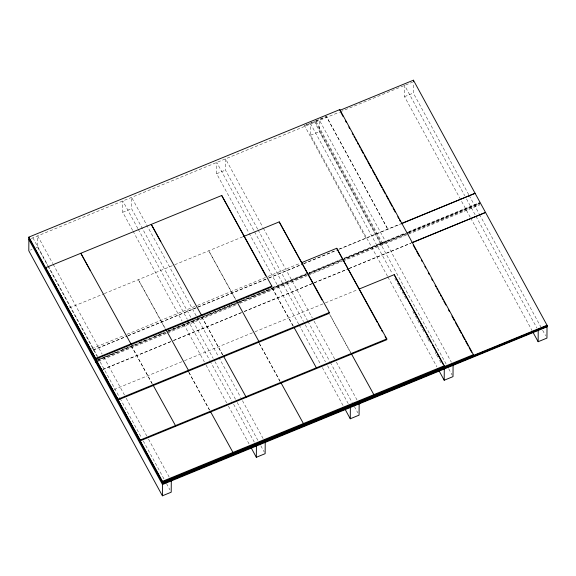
<?xml version="1.0" encoding="UTF-8"?>
<svg xmlns="http://www.w3.org/2000/svg" width="576" height="576" viewBox="0 0 576 576"><rect width="100%" height="100%" fill="white"/><g stroke="black" fill="none" stroke-linecap="round" stroke-linejoin="round"><path stroke-width="0.43" stroke-dasharray="2.88 2.16" d="M97.322 356.674L37.606 247.154L37.685 235.886L52.726 263.47M99.547 360.05L99.554 358.438M132.61 230.364L122.731 212.242L122.81 200.981L137.851 228.557M190.822 317.362L131.537 208.627L131.623 197.366L196.488 316.346M298.714 324.216L216.662 173.722L216.749 162.454L254.124 231.005M257.688 229.205L225.468 170.107L225.554 158.846L262.93 227.398M311.774 122.472L304.43 125.669L326.448 116.64L387.857 229.277L326.448 116.453L315.036 121.133M387.497 276.235L310.594 135.194L310.68 123.934L392.299 273.643M446.134 364.025L319.406 131.587L319.486 120.326L451.368 362.218M365.846 238.111L304.438 125.482M309.852 273.802L381.341 244.483L381.355 242.87L309.031 272.534M407.815 233.626L382.075 244.181L382.082 243.475L407.815 232.92M382.082 243.475L382.09 242.575L315.893 121.154M470.254 217.224L404.532 96.674L404.611 85.414L464.753 195.725M468.756 194.702L413.338 93.06L413.402 83.534M31.284 238.514L339.523 112.104M340.358 111.766L412.618 82.13M30.398 250.106L32.004 249.451M36.007 247.81L37.606 247.154M122.731 212.242L131.537 208.627M216.662 173.722L225.468 170.107M310.594 135.194L319.406 131.587M404.532 96.674L413.338 93.06M69.523 307.879L103.507 293.94M104.335 293.602L173.952 265.054M174.78 264.708L242.748 236.837M91.771 348.725L124.538 335.29M127.015 334.274L194.976 306.403M197.467 305.381L265.428 277.51M267.912 276.487L300.24 263.232M93.146 349.942L127.274 335.952M128.102 335.606L197.186 307.274M198.022 306.936L267.934 278.266M268.769 277.92L302.897 263.923M303.725 263.585L337.853 249.588M338.688 249.25L400.277 223.992M93.146 350.136L127.274 336.139M128.102 335.801L197.186 307.469M198.022 307.13L267.934 278.453M268.769 278.114L302.89 264.118M303.725 263.779L336.19 250.466M339.516 249.098L400.277 224.179M272.455 287.532L308.203 272.873M382.09 242.575L405.331 233.042M408.658 231.674L480.053 202.392M96.322 360.266L98.748 359.273M99.554 358.942L117.842 351.439M121.997 349.74L135.295 344.282M138.622 342.922L146.102 339.854M154.418 336.442L161.899 333.374M167.717 330.991L181.015 325.534M181.85 325.195L191.822 321.106M192.65 320.76L196.812 319.054M197.64 318.715L207.619 314.626M208.447 314.287L230.062 305.424M230.89 305.078L237.542 302.35M238.37 302.011L240.869 300.989M241.697 300.65L251.676 296.561M252.504 296.215L308.196 273.377M309.031 273.038L343.109 259.056M343.944 258.718L381.348 243.374M382.082 243.072L407.822 232.517M408.65 232.178L480.053 202.896M97.531 360.05L165.787 332.064M166.615 331.718L306.446 274.37M307.282 274.032L341.402 260.035M342.238 259.697L479.57 203.371M96.322 360.67L164.39 332.755M168.545 331.049L237.542 302.753M238.37 302.414L308.196 273.78M309.024 273.434L381.348 243.778M408.65 232.582L480.053 203.299M98.086 360.18L99.698 359.518M97.927 360.713L167.71 332.093M168.538 331.754L238.363 303.12M239.198 302.774L306.526 275.162M408.643 233.287L480.046 204.005M98.352 361.318L166.608 333.331M167.436 332.986L236.52 304.654M239.846 303.293L307.267 275.645M308.102 275.299L342.223 261.302M343.058 260.964L479.563 204.984M102.751 369.432L172.67 340.754M173.498 340.416L243.418 311.746M244.246 311.4L313.33 283.068M314.165 282.73L348.293 268.733M349.121 268.394L410.717 243.13M102.751 369.619L172.67 340.949M173.498 340.61L243.418 311.933M244.246 311.594L313.33 283.262M314.165 282.924L348.286 268.927M349.121 268.589L410.71 243.324M114.055 389.563L182.023 361.692M184.507 360.67L252.468 332.798M254.959 331.776L322.92 303.905M325.404 302.882L357.732 289.627M272.304 288.108L293.465 326.39M235.541 299.218L208.764 250.776L235.541 299.65M201.852 317.002L223.02 355.284M165.096 328.104L138.312 279.67L165.096 328.543M131.407 345.888L152.136 383.393M350.532 352.253L329.796 314.561L350.726 353.045M259.344 343.447L280.08 381.139M188.899 372.341L209.628 410.033M272.304 288.209L293.033 326.045M201.852 317.095L222.588 354.938M131.407 345.989L152.136 383.825M469.181 195.494L479.059 213.617M479.491 214.402L540.922 327.074M542.642 330.228L545.652 335.743M466.474 198.871L475.495 215.417M475.92 216.209L536.926 328.097M470.686 218.016L532.116 330.689M382.075 244.181L314.726 120.672L314.712 122.278L381.341 244.483M448.711 368.748L452.146 375.055M394.877 278.366L406.908 300.427M412.92 311.458L424.951 333.526M426.665 336.672L427.529 338.249M427.954 339.041L429.242 341.402M435.262 352.433L436.118 354.01M436.55 354.794L437.839 357.163M439.553 360.31L440.842 362.678M387.922 277.027L436.896 366.847M263.354 228.182L312.329 318.002M314.05 321.156L334.67 358.978M336.384 362.131L357.005 399.953M258.12 229.99L307.519 320.602M307.951 321.386L329.861 361.577M330.293 362.362L352.202 402.545M354.348 406.483L357.782 412.79M254.549 231.797L303.523 321.617M305.244 324.77L325.433 361.8M327.578 365.738L348.199 403.56M299.146 325.001L320.623 364.399M322.344 367.546L343.397 406.159M259.294 343.454L280.274 381.938M196.92 317.131L218.398 356.53M218.83 357.314L240.739 397.498M242.453 400.651L263.074 438.473M192.967 321.3L213.163 358.337M214.877 361.49L235.498 399.305M237.218 402.458L257.839 440.28M260.849 445.795L264.283 452.095M138.276 229.342L187.25 319.169M187.682 319.954L209.592 360.137M210.024 360.929L231.926 401.112M233.647 404.266L254.268 442.087M133.042 231.149L182.016 320.976M183.737 324.13L204.358 361.944M206.071 365.098L226.692 402.919M228.413 406.073L249.034 443.894M188.842 372.341L209.398 410.04M53.15 264.254L102.125 354.074M103.846 357.228L124.466 395.05M126.18 398.203L146.801 436.025M148.522 439.171L169.142 476.993M32.918 237.845L47.959 265.442M48.391 266.227L97.394 356.105M97.747 357.458L119.657 397.649M120.089 398.434L141.566 437.832M143.287 440.978L164.333 479.592M166.486 483.53L169.92 489.83"/><path stroke-width="0.86" d="M130.104 345.053L95.702 359.158L95.702 358.344L45.598 267.718L221.724 195.487L271.829 286.114L271.822 286.927L201.377 315.821L201.377 315.007L151.272 224.381L160.776 241.726M117.972 400.003L117.972 399.182L67.867 308.556L117.972 400.003L329.314 313.322L329.314 312.509L279.216 221.882L243.576 236.498M140.234 440.842L140.234 440.028L90.137 349.402L140.234 440.842L386.806 339.718L386.806 338.904L336.708 248.278L301.896 262.555M175.464 426.398L175.464 425.578L153 384.955M188.417 371.11L188.417 370.296L165.96 329.666M245.909 397.505L245.909 396.691L223.452 356.062M258.869 342.216L258.869 341.402L236.405 300.78M316.361 368.611L316.361 367.798L293.897 327.175M473.393 355.435L473.393 354.636L339.79 109.591L28.901 237.089L28.8 250.762L162.403 495.806L171.209 492.199L171.288 480.931M90.648 351.158L101.088 370.303M95.508 361.706L95.522 360.094M95.854 362.34L95.868 360.734M162.403 495.806L162.49 483.84L547.193 326.304L547.034 325.238L413.431 80.194L340.366 110.153M162.49 483.84L162.504 481.327L112.399 390.24M232.949 453.24L232.956 452.434L210.492 411.602M265.219 442.411L265.14 453.672L256.334 457.286L256.414 446.026M303.401 424.346L303.408 423.547L280.944 382.709M339.79 110.39L339.79 109.591M359.158 403.891L359.071 415.152L350.266 418.766L350.352 407.498M373.853 395.46L373.853 394.654L351.396 353.822M413.417 81.799L413.431 80.194M453.089 365.371L453.002 376.632L444.197 380.239L444.283 368.978M444.298 366.566L444.305 365.76L394.2 274.673L359.388 288.95M547.027 326.138L546.941 338.105L538.135 341.719L538.214 330.458M401.112 223.646L475.186 193.27L401.105 223.841M95.702 358.344L271.829 286.114M200.549 316.159L130.925 344.714L130.925 343.901L80.827 253.274L90.324 270.612M411.545 242.791L485.626 212.414L412.38 242.64M117.972 399.182L329.314 312.509M140.234 440.028L386.806 338.904M162.504 481.327L444.305 365.76M473.393 354.636L162.504 482.134L28.901 237.089M547.034 325.238L162.497 482.94L28.894 237.895M162.49 483.437L547.027 325.742M547.02 326.844L162.482 484.546L28.879 239.501M336.708 248.278L377.309 322.38M378.173 323.957L380.765 328.687M381.629 330.264L382.493 331.841M385.078 336.564L385.942 338.141M279.216 221.882L321.977 299.923M221.724 195.487L265.781 275.897M45.598 267.718L95.702 359.158M532.98 332.266L538.135 341.719M340.646 111.967L343.224 116.698M345.37 120.636L346.234 122.213M348.811 126.936L349.668 128.513M352.246 133.243L353.102 134.82M353.966 136.397L354.823 137.966M355.68 139.543L356.544 141.12M357.401 142.697L358.258 144.274M359.122 145.85L359.978 147.427M360.835 149.004L363.413 153.727M364.277 155.304L366.854 160.034M367.711 161.611L371.578 168.696M372.434 170.273L375.012 175.003M375.876 176.58L378.454 181.303M379.31 182.88L381.888 187.61M382.745 189.187L385.322 193.91M386.186 195.487L388.764 200.218M389.621 201.794L392.198 206.518M393.055 208.094L395.208 212.033M397.778 216.763L398.642 218.34M399.499 219.917L400.356 221.486M413.244 245.131L415.822 249.854M416.686 251.431L419.263 256.162M421.409 260.1L422.266 261.677M424.843 266.4L425.707 267.977M428.285 272.707L429.142 274.284M431.719 279.007L432.576 280.584M435.154 285.314L436.018 286.891M436.874 288.461L437.731 290.038M438.595 291.614L439.452 293.191M440.309 294.768L441.173 296.345M442.03 297.922L442.886 299.491M443.75 301.068L445.896 305.014M448.474 309.737L449.33 311.314M451.908 316.044L454.486 320.767M455.35 322.344L457.927 327.074M458.784 328.651L461.362 333.374M462.218 334.951L464.796 339.682M465.66 341.251L468.238 345.982M469.094 347.558L471.672 352.289M394.2 274.673L428.026 336.722M428.882 338.292L431.453 343.001M432.31 344.578L436.594 352.426M437.45 354.002L443.016 364.212M439.042 370.786L444.197 380.239M345.11 409.306L350.266 418.766M251.179 447.833L256.334 457.286"/></g></svg>
